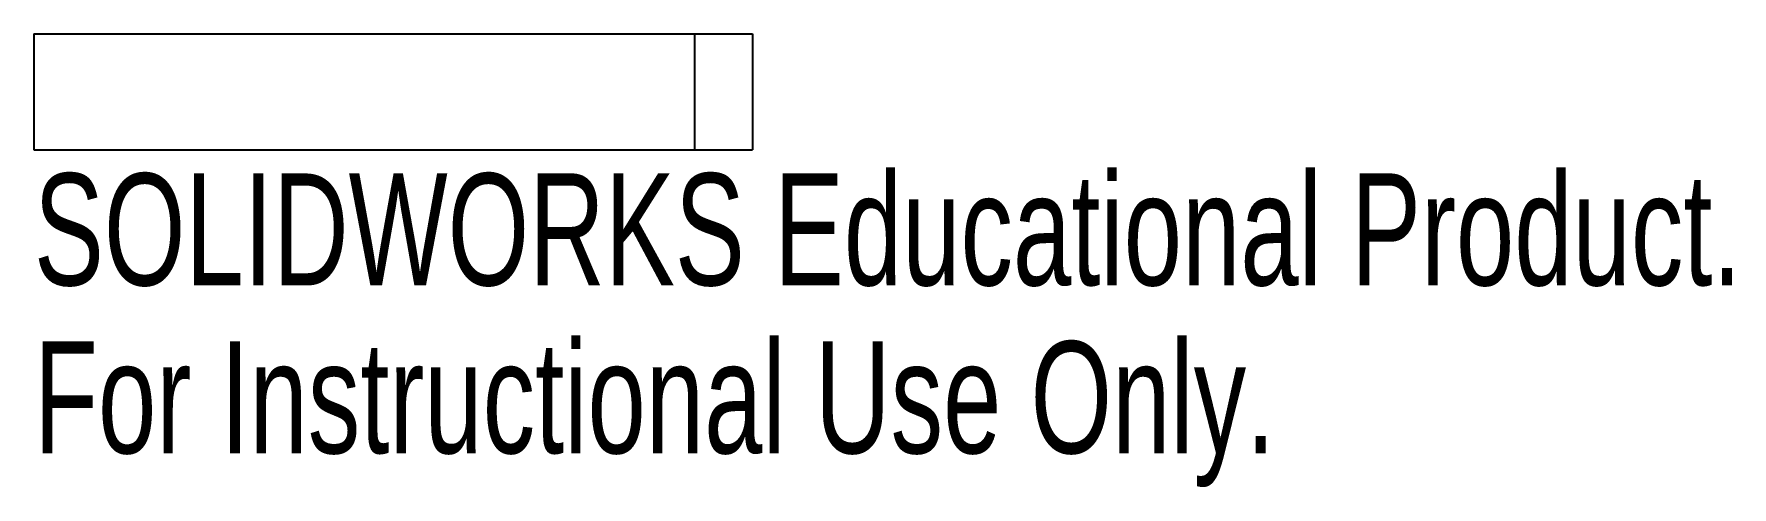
# Model space of a CAD drawing. Header units: millimetres. Extents: x -31 to 42.3, y -14.6 to 5.
import ezdxf

# ---------------------------------------------------------------- set-up
doc = ezdxf.new("R2010")
doc.units = ezdxf.units.MM
doc.styles.add('SLDTEXTSTYLE0', font='TXT', dxfattribs={"width": 0.7})

msp = doc.modelspace()

# ---------------------------------------------------------------- linework, layer by layer
at = {"color": 7, "linetype": 'Continuous', "lineweight": 25}
for p, q in [((-31, 5), (-31, 0)), ((-31, 5), (0, 5)), ((-2.5, 5), (-2.5, 0)), ((0, 5), (0, 0)), ((-31, 0), (0, 0))]:
    msp.add_line(p, q, dxfattribs=at)

# ---------------------------------------------------------------- texts
at = {"color": 7, "linetype": 'Continuous', "char_height": 4.83362, "attachment_point": 1, "style": 'SLDTEXTSTYLE0'}
for s, insert in [('SOLIDWORKS Educational Product.', (-31, -1.02)), ('For Instructional Use Only.', (-31, -8.27))]:
    msp.add_mtext(s, dxfattribs=dict(at, insert=insert))

doc.saveas('drawing.dxf')
